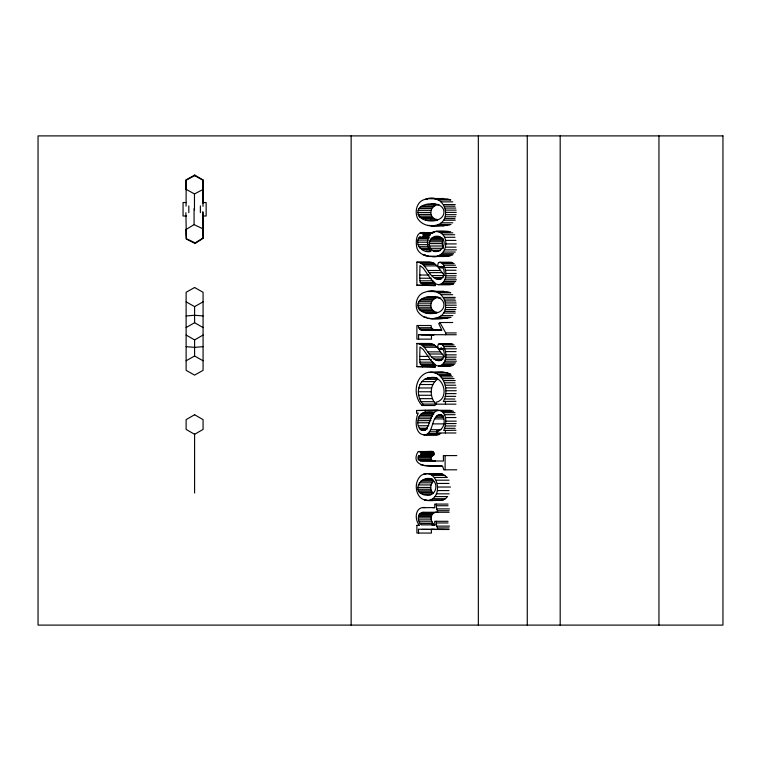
<?xml version="1.0" encoding="UTF-8"?>
<svg xmlns="http://www.w3.org/2000/svg" width="761" height="761" viewBox="0 0 761 761"><rect width="100%" height="100%" fill="white"/><g stroke="black" fill="none" stroke-linecap="round" stroke-linejoin="round"><path stroke-width="1.14" d="M186.065 189.594L186.188 179.815L194.721 175.03L203.13 180.034L203.063 203.197M203.006 189.812L203.13 180.034M443.825 274.845L437.052 265.893L433.865 263.163L429.756 262.098L416.895 262.098L416.895 285.251L435.397 285.575L435.397 283.967L422.536 283.967L420.281 282.578L419.72 278.241L419.958 265.57L423.306 268.195L430.821 278.983L436.186 284.091L438.46 284.719L450.151 284.719M443.825 356.224L437.052 347.273L433.865 344.543L429.756 343.477L416.895 343.477L416.895 366.621L435.397 366.945L435.397 365.337L422.536 365.337L420.281 363.948L419.72 359.62L419.958 346.949L423.306 349.565L430.821 360.353L436.186 365.461L438.46 366.089L450.151 366.089M186.065 206.193L186.188 180.148L194.721 175.686L203.13 180.347L203.006 206.412M438.46 284.719C447.772 283.53 447.325 269.27 442.483 263.591C436.357 258.474 435.996 270.754 443.054 267.396M438.46 366.089C447.772 364.909 447.325 350.65 442.483 344.971C436.357 339.844 435.996 352.124 443.054 348.766M455.953 430.25L443.692 430.46C446.507 424.315 447.544 413.87 440.267 410.55C430.032 409.437 431.24 423.649 425.922 429.175C420.652 433.618 416.581 425.199 418.055 420.643C418.141 412.12 427.872 410.664 434.512 412.281M455.991 401.275L443.292 401.542C450.274 389.794 442.797 368.543 426.75 372.757C414.165 377.646 413.061 396.795 422.136 405.499L434.997 405.499L435.834 404.101C429.499 397.413 429.413 384.847 437.366 379.349L424.514 379.349C416.552 384.847 416.638 397.413 422.983 404.101L435.834 404.101M431.078 225.798C455.011 226.426 446.688 190.992 425.247 199.306C416.942 201.085 414.345 211.225 417.494 218.236C424.058 229.051 439.297 226.264 449.856 224.828M431.078 318.612C455.011 319.249 446.688 283.815 425.247 292.119C416.942 293.898 414.345 304.039 417.494 311.049C424.058 321.874 439.297 319.087 449.856 317.651M448.134 231.306C441.171 231.049 429.366 229.175 427.787 238.84C427.016 243.216 427.558 248.181 430.84 251.463C422.479 253.67 413.223 243.482 419.958 236.757L421.613 237.508L428.624 237.508M435.273 524.881L421.404 524.881C416.533 521.133 417.294 510.907 425.152 512.267L449.142 512.267M432.895 232.742C428.272 234.074 420.938 230.012 417.827 235.111C416.001 238.488 416.124 242.483 416.552 246.193C417.313 253.337 424.971 256.609 431.363 256.486C447.42 259.882 451.53 233.665 436.443 231.306M434.265 524.881C429.394 521.133 430.155 510.907 438.013 512.267M438.374 251.406L433.703 251.406C425.351 246.906 429.879 233.637 439.668 236.595M443.121 247.534L442.122 243.596L442.74 240.248L429.879 240.248M427.454 500.5C444.805 499.007 437.737 465.875 421.204 475.378C415.192 480.505 414.726 490.474 419.501 496.591C424.609 502.793 433.466 499.863 440.315 500.5C442.845 500.377 445.29 499.264 446.897 497.285M456.8 455.592L443.33 455.592L443.492 461.042L420.414 460.862L418.198 459.321L418.55 455.81L432.296 456.02L433.922 454.821L433.913 452.795L431.972 451.368L417.941 451.787C409.066 467.768 433.152 467.178 442.122 465.694M435.359 461.042L431.848 460.3L431.049 459.321L431.401 455.81M421.613 237.508C424.134 237.166 423.791 232.666 421.204 232.742M437.252 220.29C413.613 225.132 410.141 201.579 435.235 204.034M436.082 313.104C412.643 317.308 411.406 294.003 435.235 296.847M437.28 219.491C427.806 218.845 429.385 204.471 438.555 204.785M437.28 312.314C427.806 311.658 429.385 297.285 438.555 297.599M427.653 479.059C439.649 478.07 437.927 497.228 426.284 495.05C410.388 493.756 419.577 474.636 432.334 479.059M420.281 493.176L433.142 493.176C429.556 490.198 430.117 483.948 433.675 481.161L420.814 481.161M418.55 455.81L420.643 455.487L421.204 453.879L420.605 452.005L419.111 451.368M416.571 410.521L438.013 410.198L416.571 410.521L416.571 413.299L418.303 413.033C414.574 420.12 414.954 436.462 426.093 434.674C434.55 430.802 430.755 414.051 441.76 414.688M422.136 405.499L422.983 404.101M452.766 322.512L439.906 322.512L438.736 323.587L441.837 330.103L420.843 329.903L418.569 327.725L418.227 325.508M439.544 267.396L441.313 266.426C446.203 269.679 444.833 279.706 437.936 279.211C428.053 277.66 427.197 262.726 416.895 262.098M439.544 348.766L441.313 347.806C446.203 351.059 444.833 361.085 437.936 360.581C428.053 359.04 427.197 344.105 416.895 343.477M185.874 229.299L186.397 239.078L195.12 243.51L203.32 238.164L202.854 211.758L203.32 237.87L195.12 242.854L186.397 238.716L185.874 212.7M423.906 435.064L436.766 435.064L440.752 433.513L427.901 433.513M185.874 229.603L194.074 224.619L202.797 228.757M186.122 327.572L194.597 322.712L203.073 327.572M186.122 335.049L194.597 339.92L203.073 335.049M186.122 301.851L194.597 306.626L203.073 301.851M186.122 360.781L194.597 355.996L203.073 360.781M186.065 189.28L194.474 193.941L203.006 189.479M424.514 379.349L427.644 377.903L434.664 377.427M433.703 251.406C444.215 253.47 449.028 237.422 437.328 236.595M428.453 256.295L447.439 256.314L452.738 254.916L439.877 254.916M439.011 291.929L443.739 291.349L430.878 291.349M425.038 507.558C415.164 506.246 414.146 519.421 419.311 525.042L416.895 525.423L416.895 533.061L431.449 533.061L431.287 529.218M455.953 432.98L436.557 432.98L436.557 431.049C444.005 430.64 446.84 419.53 441.266 415.145L439.42 414.688M430.231 220.29C447.601 222.821 448.866 202.749 431.725 204.034M430.231 313.104C447.601 315.644 448.866 295.563 431.725 296.847M186.122 315.948L194.597 315.263L203.073 315.948M203.073 346.674L194.597 347.358L186.122 346.674M437.975 374.269L450.835 374.269C444.024 370.502 435.948 373.137 428.605 372.329M441.618 330.141L420.843 329.903M418.664 339.14L418.502 334.65L456.267 334.754M430.878 198.526L443.739 198.526L427.948 198.726M434.474 198.887L447.335 198.887L450.788 199.972L437.936 199.972M425.247 199.306L427.587 199.306M441.047 201.865L452.738 201.865M186.521 202.54L183.059 202.54L183.059 216.01L186.521 216.01M202.683 202.54L206.145 202.54L206.145 216.01L202.683 216.01M426.607 204.5L438.85 204.528M443.53 204.566L455.221 204.566M422.051 205.908L434.911 205.908M444.5 206.221L455.021 206.221M420.205 207.04L433.057 207.04M445.195 208.067L455.715 208.067M418.883 208.514L431.734 208.514M445.613 210.122L456.134 210.122M418.084 210.331L430.945 210.331M417.818 212.481L430.678 212.481M445.746 212.376L456.267 212.376M418.046 214.421L430.907 214.421M445.613 214.688L456.134 214.688M418.721 216.067L431.573 216.067M445.204 216.771L455.725 216.771M419.844 217.418L432.695 217.418M421.404 218.474L434.265 218.474M444.529 218.616L455.049 218.616M425.428 219.834L437.118 219.834M443.577 220.233L455.268 220.233M441.142 222.802L452.833 222.802M438.136 224.514L450.997 224.514M427.511 225.437L429.851 225.437M434.721 225.475L447.573 225.475M434.236 231.572L447.097 231.572M438.926 231.686L450.617 231.686M432.124 232.371L434.464 232.371M422.022 232.895L432.543 232.895M441.152 232.856L452.843 232.856M420.034 232.999L432.895 232.999M422.697 233.332L430.878 233.332M423.164 234.093L430.174 234.093M443.064 234.74L454.755 234.74M423.344 235.101L430.355 235.101M423.23 236.129L429.08 236.129M422.821 236.861L428.662 236.861M434.379 236.966L440.219 236.966M419.083 237.375L429.252 237.346M444.5 237.289L455.021 237.289M431.725 238.088L442.246 238.088M418.388 238.469L428.909 238.469M430.65 239.021L443.511 239.021M417.932 240.067L428.453 240.067M445.442 240.39L455.963 240.39M429.423 241.77L442.284 241.77M417.779 242.207L428.3 242.207M429.271 243.596L442.122 243.596M445.746 243.92L456.267 243.92M418.036 244.671L428.557 244.671M429.604 246.003L442.455 246.003M418.788 246.716L429.309 246.716M445.518 247.154L456.039 247.154M430.593 248.305L443.454 248.305M420.043 248.333L429.404 248.333M421.813 249.532L429.994 249.532M444.805 249.865L456.495 249.865M432.039 250.226L440.219 250.226M437.832 250.711L440.172 250.711M426.103 251.006L430.783 251.006M443.615 252.053L455.306 252.053M441.96 253.708L453.651 253.708M423.173 254.802L425.513 254.802M425.722 255.734L428.062 255.734M437.423 255.791L450.274 255.791M431.363 256.486L444.224 256.486L441.313 256.295M419.073 262.364L431.934 262.364M439.868 262.317L451.558 262.317M438.983 262.488L450.674 262.488M441.142 262.631L452.833 262.631M421.004 263.163L433.865 263.163M442.483 263.591L454.174 263.591M422.707 264.409L435.568 264.409M443.749 265.228L455.439 265.228M424.191 265.893L437.052 265.893M438.25 266.75L442.931 266.75M440.495 267.149L442.826 267.149M438.878 267.235L443.558 267.235M444.785 267.444L456.476 267.444M445.508 270.241L456.029 270.241M427.692 270.488L440.552 270.488M429.185 272.628L442.046 272.628M445.746 273.484L456.267 273.484M419.758 275.035L429.109 275.035M431.563 275.587L444.424 275.587M445.642 275.796L456.162 275.796M433.78 277.603L443.13 277.603M445.309 277.898L455.829 277.898M419.72 278.241L431.401 278.241M435.891 278.811L441.732 278.811M437.936 279.211L440.267 279.211M444.757 279.801L456.448 279.801M419.853 280.799L432.714 280.799L433.989 283.615L435.397 283.967M443.977 281.503L455.668 281.503M420.281 282.578L433.142 282.578M442.978 282.911L454.669 282.911M421.128 283.615L433.989 283.615M441.732 283.91L453.423 283.91M440.219 284.519L453.08 284.519M416.895 285.251L435.397 285.575M427.948 291.539L440.809 291.539M434.474 291.701L447.335 291.701L450.788 292.785L437.936 292.785M441.047 294.688L452.738 294.688M426.607 297.323L438.298 297.323M436.51 297.342L438.85 297.342M443.53 297.389L455.221 297.389M438.621 297.96L440.961 297.96M422.051 298.721L434.911 298.721M444.5 299.035L455.021 299.035M420.205 299.853L433.057 299.853M445.195 300.89L455.715 300.89M418.883 301.327L431.734 301.327M445.613 302.945L456.134 302.945M418.084 303.144L430.945 303.144M445.746 305.19L456.267 305.19M417.818 305.304L430.678 305.304M418.046 307.235L430.907 307.235M445.613 307.511L456.134 307.511M418.721 308.88L431.573 308.88M445.204 309.594L455.725 309.594M419.844 310.231L432.695 310.231M421.404 311.287L434.265 311.287M444.529 311.439L455.049 311.439M425.428 312.647L435.948 312.647M443.577 313.056L455.268 313.056M441.142 315.615L452.833 315.615M424.067 317.166L426.407 317.166M438.136 317.327L450.997 317.327M427.511 318.25L429.851 318.25M434.721 318.288L447.573 318.288M418.569 327.725L431.43 327.725L433.703 329.903M419.435 329.142L432.296 329.142M439.906 322.512L445.746 332.938L456.267 332.938M418.502 334.65L434.151 334.811L421.29 334.811M419.073 343.744L431.934 343.744M439.868 343.687L451.558 343.687M438.983 343.858L450.674 343.858M441.142 344.01L452.833 344.01M421.004 344.543L433.865 344.543M442.483 344.971L454.174 344.971M422.707 345.789L435.568 345.789M443.749 346.597L455.439 346.597M424.191 347.273L437.052 347.273M440.495 348.528L442.826 348.528M438.878 348.605L443.558 348.605M444.785 348.823L456.476 348.823M445.508 351.611L456.029 351.611M427.692 351.867L440.552 351.867M429.185 354.008L442.046 354.008M445.746 354.864L456.267 354.864M419.758 356.414L429.109 356.414M431.563 356.957L444.424 356.957M445.642 357.166L456.162 357.166M433.78 358.983L443.13 358.983M445.309 359.278L455.829 359.278M419.72 359.62L431.401 359.62M435.891 360.181L441.732 360.181M437.936 360.581L440.267 360.581M444.757 361.18L456.448 361.18M419.853 362.169L432.714 362.169L433.989 364.995L435.397 365.337M443.977 362.883L455.668 362.883M420.281 363.948L433.142 363.948M442.978 364.281L454.669 364.281M421.128 364.995L433.989 364.995M441.732 365.29L453.423 365.29M440.219 365.889L451.91 365.889M416.895 366.621L435.397 366.945M430.555 372.186L443.416 372.186M434.388 372.709L447.24 372.709M439.62 375.468L451.311 375.468M441.104 376.914L452.795 376.914M427.644 377.903L437.137 377.875M442.426 378.617L454.117 378.617M443.577 380.576L455.268 380.576M421.917 381.613L434.778 381.613M444.529 382.802L455.049 382.802M419.958 384.533L432.819 384.533M445.204 385.228L455.725 385.228M418.75 387.967L431.611 387.967M445.613 387.882L456.134 387.882M445.746 390.735L456.267 390.735M418.341 391.753L431.202 391.753M445.594 393.618L456.115 393.618M418.645 395.273L431.506 395.273M445.137 396.376L455.658 396.376M419.558 398.65L432.41 398.65M444.367 399.021L454.888 399.021M421.014 401.675L433.875 401.675M455.991 404.158L436.12 404.158L436.12 402.236C449.599 399.373 444.586 376.067 431.164 377.427M438.659 410.303L450.35 410.303M440.267 410.55L451.958 410.55M441.884 411.273L453.575 411.273M423.525 412.586L434.046 412.586M443.368 412.633L455.059 412.633M422.079 413.204L433.77 413.204M420.843 414.155L433.703 414.155M444.624 414.688L455.145 414.688M437.917 415.002L441.428 415.002M419.796 415.439L432.657 415.439L431.848 416.98L418.988 416.98M436.643 415.925L443.653 415.925M435.577 417.285L443.758 417.285M445.47 417.542L455.991 417.542M418.407 418.712L431.268 418.712M434.712 418.911L444.063 418.911M418.055 420.643L430.916 420.643M445.746 421.156L456.267 421.156M417.941 422.764L429.632 422.764M445.632 423.563L456.153 423.563M432.809 423.887L444.5 423.887M418.274 425.76L428.795 425.76M445.271 425.97L455.791 425.97M419.273 428.215L427.454 428.215M444.652 428.329L455.173 428.329M420.015 429.204L427.035 429.204M430.555 429.718L441.076 429.718M420.881 429.898L425.561 429.898M421.87 430.326L425.38 430.326M436.557 431.049L438.897 431.049M429.385 431.782L437.575 431.782M426.093 434.674L438.954 434.674M419.929 451.53L432.79 451.53M420.605 452.005L433.466 452.005M421.052 452.795L433.913 452.795M421.204 453.879L434.065 453.879M421.061 454.821L433.922 454.821M420.643 455.487L433.504 455.487M419.435 456.02L432.296 456.02M418.027 456.714L430.878 456.714M417.903 457.894L430.764 457.894M418.198 459.321L431.049 459.321M418.988 460.3L431.848 460.3M420.414 460.862L433.266 460.862M420.605 464.79L422.945 464.79M423.278 465.466L439.592 465.694M456.8 469.813L443.777 469.813L442.731 466.503L439.782 465.694M426.483 473.608L442.341 474.055L447.325 477.461L434.464 477.461M423.696 474.055L426.036 474.055M429.48 474.055L442.341 474.055M432.172 475.378L445.023 475.378M425.152 479.287L432.172 479.287M422.821 479.972L433.342 479.972M436.196 480.191L449.057 480.191M419.235 482.807L432.086 482.807M437.318 483.444L449.009 483.444M418.208 484.928L431.059 484.928M437.689 487.03L450.55 487.03M417.865 487.459L430.716 487.459M418.017 489.275L430.869 489.275M437.347 490.569L449.038 490.569M418.464 490.835L431.325 490.835M419.225 492.139L432.077 492.139M436.319 493.822L449.18 493.822M422.992 494.583L431.173 494.583M434.74 496.591L447.601 496.591M432.657 498.683L445.508 498.683M424.514 500.053L426.845 500.053M430.184 500.053L443.045 500.053M448.048 504.086L434.712 504.086L434.826 507.777L432.21 507.558M436.357 504.086L436.357 505.742L448.048 505.742M422.793 507.692L434.55 507.558M436.357 505.742L436.643 508.9L449.504 508.9M436.643 508.9L437.451 510.717L449.142 510.717M422.079 512.591L434.94 512.591M419.958 513.551L432.819 513.551M419.235 514.322L432.096 514.322M418.721 515.311L431.573 515.311M418.407 516.519L431.268 516.519M418.303 517.937L431.164 517.937M418.531 519.887L431.382 519.887M448.048 521.304L434.712 521.304L434.826 525.147L431.763 524.881M419.187 521.78L432.048 521.78M436.357 521.304L436.357 522.959L448.048 522.959M420.186 523.52L433.047 523.52M416.895 525.423L419.235 525.423M436.357 522.959L436.643 526.117L449.504 526.117M436.643 526.117L437.451 527.934L449.142 527.934M418.588 533.061L418.426 529.218L444.453 529.466M422.212 529.428L449.142 529.485M432.229 529.266L435.073 529.428M442.16 225.617L443.939 225.798M431.43 327.725L431.087 325.508L416.895 325.508L416.895 339.14L431.525 339.14L431.363 334.65M202.797 228.395L203.32 238.164M658.95 135.896L658.95 625.104M560.182 135.896L560.182 625.104M527.268 135.896L527.268 625.104M478.346 135.896L478.346 625.104M445.746 332.938L445.746 334.754M445.47 401.275L445.47 404.158M445.432 430.25L445.432 432.98M445.109 455.592L445.109 469.813M437.451 510.717L437.451 512.267M437.451 527.934L437.451 529.485M425.152 410.198L425.152 412.281M422.536 283.967L422.536 285.575M422.536 365.337L422.536 366.945M351.144 135.896L351.144 625.104M200.371 205.908L200.371 212.642M195.12 242.854L195.12 243.51M194.721 175.03L194.721 175.686M194.474 193.941L194.474 210.026M194.597 306.626L194.597 322.712M194.597 339.92L194.597 355.996M194.597 433.979L194.597 493.023M194.074 208.533L194.074 224.619M188.823 205.908L188.823 212.642M186.397 232.923L186.397 239.078M186.188 179.815L186.188 189.422M194.597 414.745L186.122 419.634L186.122 429.423L194.597 434.312L203.073 429.423L203.073 419.634L194.597 414.745M194.597 287.506L186.122 292.291L186.122 370.341L194.597 375.116L203.073 370.341L203.073 292.291L194.597 287.506M722.95 135.896L38.05 135.896L38.05 625.104L722.95 625.104L722.95 135.896"/></g></svg>
